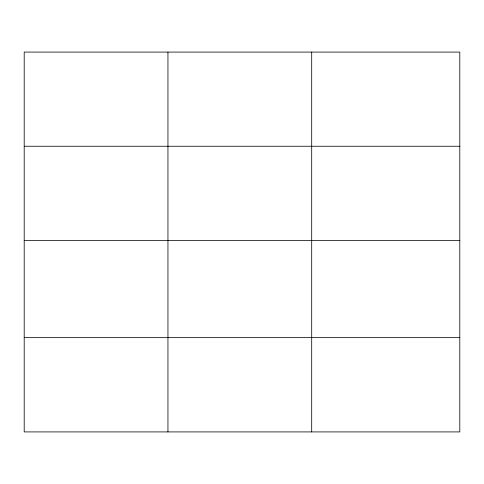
<?xml version="1.0" encoding="UTF-8"?>
<svg xmlns="http://www.w3.org/2000/svg" width="484" height="484" viewBox="0 0 484 484"><rect width="100%" height="100%" fill="white"/><g stroke="black" fill="none" stroke-linecap="round" stroke-linejoin="round"><path stroke-width="0.73" d="M459.8 240.524L459.8 52.084L24.2 52.084L24.2 431.916L459.8 431.916L459.8 240.524L24.2 240.524M24.2 146.253L459.8 146.253M24.2 337.644L459.8 337.644M311.696 52.084L311.696 431.916M167.948 52.084L167.948 431.916"/></g></svg>
